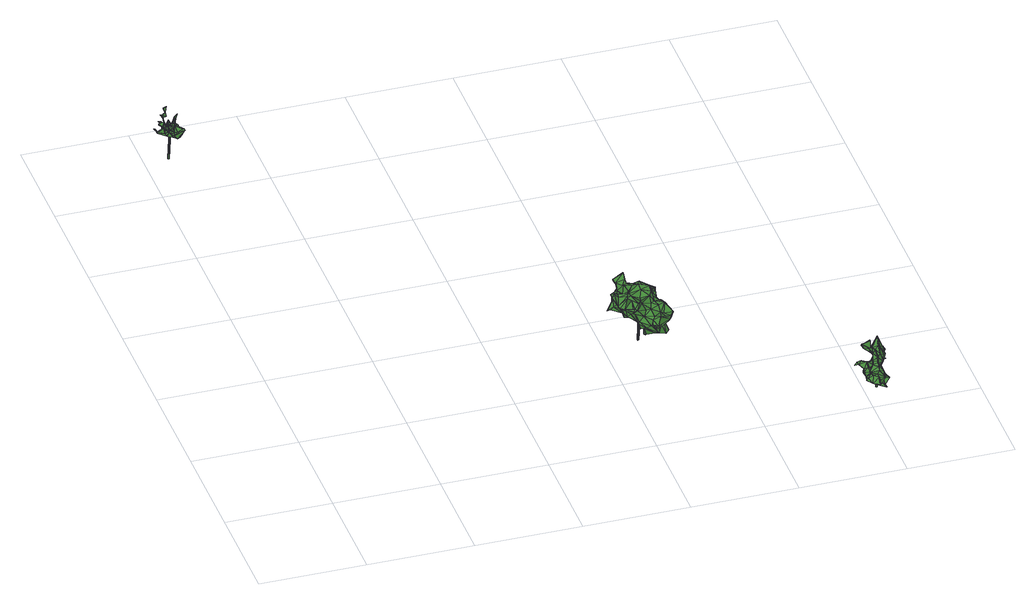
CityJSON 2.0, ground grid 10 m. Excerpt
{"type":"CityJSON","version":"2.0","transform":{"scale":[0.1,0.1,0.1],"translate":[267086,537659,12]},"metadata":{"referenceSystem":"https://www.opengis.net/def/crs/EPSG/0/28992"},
"CityObjects":{
"tree1":{"type":"SolitaryVegetationObject","attributes":{"gtid":585,"crown_width_m":2.34,"crown_median_z":16.23,"crown_r50_m":0.163,"crown_porosity":0.959,"trunk_H_m":3.1,"trunk_DBH_m":0.0563,"trunk_radius_m":0.0282,"trunk_base_height_m":13.13,"original_gtid":"587"},"geometry":[{"type":"MultiSurface","lod":"3","boundaries":[[[0,1,2]],[[3,4,5]],[[6,7,8]],[[9,10,11]],[[12,13,14]],[[15,16,17]],[[18,19,20]],[[21,19,18]],[[22,23,24]],[[22,24,25]],[[26,15,27]],[[28,29,30]],[[28,30,31]],[[21,32,19]],[[15,26,16]],[[33,17,34]],[[24,35,36]],[[37,35,24]],[[38,39,40]],[[10,41,37]],[[9,41,10]],[[42,43,44]],[[45,46,47]],[[46,48,49]],[[4,46,49]],[[11,41,9]],[[50,30,29]],[[51,48,46]],[[52,53,0]],[[51,54,55]],[[45,56,57]],[[37,58,59]],[[34,17,16]],[[60,61,53]],[[62,63,64]],[[45,28,65]],[[2,0,53]],[[34,28,45]],[[7,46,3]],[[33,57,56]],[[66,39,38]],[[51,55,67]],[[67,68,69]],[[18,38,39]],[[36,63,62]],[[20,27,15]],[[70,27,20]],[[45,70,71]],[[72,33,12]],[[33,73,74]],[[3,46,4]],[[25,75,66]],[[23,58,24]],[[38,76,66]],[[34,16,28]],[[29,69,50]],[[4,77,5]],[[32,23,22]],[[6,23,32]],[[39,76,15]],[[3,5,77]],[[7,3,77]],[[51,46,54]],[[46,65,54]],[[78,79,32]],[[43,1,44]],[[74,80,12]],[[45,57,34]],[[45,71,65]],[[6,32,79]],[[70,20,19]],[[81,82,83]],[[18,15,33]],[[18,39,15]],[[84,12,14]],[[69,65,71]],[[29,65,69]],[[41,82,9]],[[36,10,85]],[[18,76,13]],[[76,39,66]],[[33,74,12]],[[46,45,65]],[[66,24,21]],[[13,61,86]],[[73,72,61]],[[59,87,11]],[[88,66,75]],[[36,64,63]],[[80,60,12]],[[26,29,28]],[[16,26,28]],[[10,37,85]],[[76,38,13]],[[13,38,18]],[[53,0,61]],[[36,75,25]],[[8,41,87]],[[7,77,49]],[[40,89,38]],[[75,36,85]],[[79,32,90]],[[90,32,23]],[[78,47,46]],[[0,2,52]],[[53,52,2]],[[78,45,47]],[[81,7,48]],[[17,33,15]],[[13,86,91]],[[74,73,80]],[[70,45,28]],[[62,64,36]],[[28,31,65]],[[33,56,18]],[[25,24,36]],[[78,32,56]],[[92,71,93]],[[67,71,92]],[[33,72,73]],[[49,93,48]],[[51,93,49]],[[51,49,48]],[[93,71,79]],[[83,58,8]],[[76,66,21]],[[90,93,79]],[[67,69,71]],[[90,83,93]],[[24,22,21]],[[94,68,55]],[[50,68,94]],[[30,50,94]],[[69,68,50]],[[59,10,37]],[[22,18,56]],[[22,56,32]],[[15,18,20]],[[90,23,37]],[[70,28,26]],[[55,68,67]],[[56,72,33]],[[95,81,82]],[[92,81,95]],[[1,0,96]],[[76,18,15]],[[21,18,76]],[[37,35,85]],[[37,24,58]],[[32,21,22]],[[35,66,75]],[[35,75,85]],[[59,58,8]],[[43,42,1]],[[66,35,24]],[[1,42,44]],[[8,58,6]],[[81,83,8]],[[23,6,58]],[[6,46,7]],[[48,92,95]],[[67,92,48]],[[8,87,59]],[[60,73,61]],[[60,80,73]],[[31,30,65]],[[12,61,13]],[[12,60,61]],[[34,57,33]],[[0,96,53]],[[8,7,81]],[[46,79,78]],[[11,10,59]],[[91,86,61]],[[49,77,4]],[[76,18,66]],[[66,18,22]],[[66,22,25]],[[6,79,46]],[[26,27,70]],[[95,81,48]],[[65,30,54]],[[48,7,49]],[[72,12,13]],[[65,29,28]],[[45,78,56]],[[11,87,41]],[[71,70,79]],[[81,92,83]],[[93,83,92]],[[48,93,67]],[[67,93,51]],[[79,19,32]],[[70,19,79]],[[23,24,37]],[[94,55,54]],[[94,54,30]],[[90,37,58]],[[8,58,41]],[[36,35,10]],[[37,10,35]],[[83,90,58]],[[41,58,37]],[[61,13,91]],[[61,72,13]],[[97,98,99]],[[97,99,100]],[[99,98,101]],[[99,101,100]],[[100,101,102]],[[101,98,102]],[[102,98,103]],[[98,97,103]],[[103,97,104]],[[103,104,102]],[[104,97,100]],[[104,100,102]]]}]},
"tree2":{"type":"SolitaryVegetationObject","attributes":{"gtid":582,"crown_width_m":4.91,"crown_median_z":17.04,"crown_r50_m":0.258,"crown_porosity":0.921,"trunk_H_m":3.85,"trunk_DBH_m":0.148,"trunk_radius_m":0.074,"trunk_base_height_m":13.19,"original_gtid":"584"},"geometry":[{"type":"Solid","lod":"3","boundaries":[[[[105,106,107]],[[105,108,106]],[[109,110,111]],[[112,110,109]],[[113,114,115]],[[116,117,118]],[[119,120,121]],[[122,123,124]],[[125,126,127]],[[128,129,130]],[[131,132,133]],[[134,135,107]],[[136,137,138]],[[139,134,106]],[[140,114,141]],[[106,142,143]],[[129,144,145]],[[146,147,148]],[[109,149,112]],[[150,151,152]],[[153,154,155]],[[145,130,129]],[[156,121,120]],[[108,142,106]],[[157,158,159]],[[160,161,162]],[[148,147,163]],[[164,123,165]],[[166,167,168]],[[169,170,171]],[[172,114,140]],[[173,174,175]],[[168,167,176]],[[166,177,167]],[[153,177,150]],[[178,179,180]],[[181,182,183]],[[184,182,181]],[[120,185,186]],[[122,187,180]],[[123,122,180]],[[123,180,188]],[[143,189,190]],[[128,191,192]],[[183,193,181]],[[194,171,195]],[[196,119,197]],[[124,198,109]],[[124,109,111]],[[160,162,199]],[[161,185,162]],[[200,201,189]],[[135,134,139]],[[180,187,178]],[[133,154,202]],[[122,203,204]],[[205,206,125]],[[113,141,114]],[[207,208,185]],[[162,185,208]],[[196,209,119]],[[146,148,210]],[[211,212,152]],[[213,198,124]],[[211,152,151]],[[113,214,215]],[[216,215,214]],[[140,196,197]],[[187,217,218]],[[177,176,167]],[[166,168,219]],[[220,221,222]],[[223,149,108]],[[200,142,224]],[[225,209,222]],[[222,209,220]],[[140,220,209]],[[130,226,227]],[[144,192,136]],[[228,144,136]],[[116,118,229]],[[230,137,192]],[[231,125,232]],[[233,234,163]],[[230,234,233]],[[207,185,120]],[[106,134,107]],[[235,236,237]],[[170,169,238]],[[239,237,127]],[[240,189,201]],[[150,241,151]],[[180,165,188]],[[242,174,243]],[[244,151,245]],[[149,223,112]],[[246,159,158]],[[245,166,247]],[[200,189,142]],[[184,181,248]],[[153,249,154]],[[179,221,180]],[[228,250,251]],[[244,245,252]],[[138,137,235]],[[230,235,137]],[[253,242,254]],[[253,174,242]],[[144,128,192]],[[129,128,144]],[[116,255,117]],[[184,250,228]],[[248,250,184]],[[256,255,116]],[[115,172,257]],[[258,257,172]],[[181,169,194]],[[181,194,248]],[[240,259,215]],[[259,260,215]],[[240,215,212]],[[143,142,189]],[[105,261,108]],[[223,108,261]],[[109,198,149]],[[256,116,205]],[[119,229,207]],[[119,207,120]],[[213,124,123]],[[240,262,189]],[[153,176,177]],[[169,193,238]],[[193,263,238]],[[217,203,239]],[[217,204,203]],[[229,225,205]],[[206,205,225]],[[199,118,117]],[[258,202,154]],[[225,222,179]],[[185,227,226]],[[163,147,233]],[[127,210,125]],[[218,239,126]],[[192,137,136]],[[248,194,195]],[[149,224,108]],[[216,212,215]],[[264,123,164]],[[139,105,135]],[[162,118,199]],[[219,157,159]],[[211,151,244]],[[257,258,154]],[[115,257,154]],[[152,265,150]],[[225,229,209]],[[119,209,229]],[[232,163,231]],[[163,234,191]],[[225,179,206]],[[206,179,178]],[[181,193,169]],[[111,263,203]],[[135,105,107]],[[211,262,212]],[[160,199,128]],[[232,148,163]],[[173,243,174]],[[173,133,243]],[[143,158,106]],[[249,153,150]],[[105,175,174]],[[162,208,118]],[[266,189,267]],[[172,140,197]],[[228,251,145]],[[228,145,144]],[[163,191,117]],[[226,251,242]],[[228,136,184]],[[252,262,211]],[[124,111,122]],[[223,171,170]],[[251,250,268]],[[212,262,240]],[[187,218,178]],[[206,178,218]],[[219,269,157]],[[173,269,270]],[[173,175,269]],[[195,171,268]],[[253,261,174]],[[271,193,183]],[[110,112,238]],[[110,238,263]],[[268,250,195]],[[117,191,199]],[[199,191,128]],[[133,202,131]],[[169,171,194]],[[270,155,154]],[[115,214,113]],[[249,214,115]],[[224,142,108]],[[272,120,273]],[[249,150,214]],[[195,250,248]],[[154,249,115]],[[148,232,210]],[[186,273,120]],[[117,231,163]],[[268,171,223]],[[268,254,251]],[[230,191,234]],[[192,191,230]],[[274,133,273]],[[211,244,252]],[[117,275,231]],[[121,132,197]],[[121,197,119]],[[111,203,122]],[[240,201,259]],[[213,259,201]],[[256,275,255]],[[256,205,275]],[[177,151,241]],[[266,158,143]],[[177,241,150]],[[117,255,275]],[[126,239,127]],[[260,259,213]],[[217,239,218]],[[246,267,159]],[[177,166,276]],[[177,276,151]],[[277,132,272]],[[272,132,121]],[[210,232,125]],[[185,226,186]],[[133,132,273]],[[273,132,277]],[[263,111,110]],[[198,224,149]],[[224,198,200]],[[201,198,213]],[[200,198,201]],[[218,125,206]],[[251,226,130]],[[251,130,145]],[[128,161,160]],[[243,274,242]],[[186,274,273]],[[205,116,229]],[[231,275,205]],[[223,170,112]],[[276,166,245]],[[276,245,151]],[[146,210,147]],[[251,254,242]],[[258,131,202]],[[172,115,114]],[[223,261,268]],[[122,204,187]],[[187,204,217]],[[183,182,271]],[[182,278,271]],[[279,237,271]],[[279,271,278]],[[279,278,237]],[[237,278,235]],[[174,261,105]],[[258,197,131]],[[153,155,176]],[[221,280,164]],[[170,238,112]],[[133,274,243]],[[172,197,258]],[[254,261,253]],[[254,268,261]],[[156,120,272]],[[212,216,152]],[[152,214,265]],[[216,214,152]],[[159,267,281]],[[245,247,281]],[[150,265,214]],[[263,271,203]],[[237,203,271]],[[269,175,282]],[[269,282,157]],[[252,281,267]],[[245,281,252]],[[159,281,219]],[[266,190,189]],[[143,190,266]],[[215,141,113]],[[220,140,141]],[[133,270,154]],[[270,133,173]],[[267,158,266]],[[141,260,283]],[[219,281,166]],[[166,281,247]],[[139,284,157]],[[158,157,284]],[[180,221,165]],[[165,221,164]],[[222,221,179]],[[136,182,184]],[[182,235,278]],[[235,182,138]],[[138,182,136]],[[264,213,123]],[[230,236,235]],[[176,155,168]],[[263,193,271]],[[260,141,215]],[[239,203,237]],[[233,147,210]],[[237,236,127]],[[127,236,285]],[[165,123,188]],[[230,233,210]],[[230,210,127]],[[130,227,128]],[[128,227,161]],[[161,227,185]],[[230,127,285]],[[272,273,277]],[[140,209,196]],[[221,220,280]],[[260,280,283]],[[141,283,280]],[[141,280,220]],[[164,280,260]],[[269,219,155]],[[168,155,219]],[[269,155,270]],[[272,121,156]],[[230,285,236]],[[267,189,262]],[[267,262,252]],[[106,158,284]],[[106,284,139]],[[242,274,226]],[[226,274,186]],[[264,260,213]],[[264,164,260]],[[231,205,125]],[[218,126,125]],[[229,208,207]],[[118,208,229]],[[157,282,139]],[[175,105,282]],[[139,282,105]],[[267,246,158]],[[132,131,197]],[[286,287,288]],[[286,288,289]],[[289,288,290]],[[289,290,291]],[[290,288,292]],[[290,292,291]],[[288,287,293]],[[288,293,292]],[[292,293,294]],[[292,294,291]],[[294,293,295]],[[294,295,291]],[[293,287,295]],[[295,287,291]],[[287,286,291]],[[291,286,289]]]]}]},
"tree3":{"type":"SolitaryVegetationObject","attributes":{"gtid":586,"crown_width_m":3.18,"crown_median_z":15.63,"crown_r50_m":0.227,"crown_porosity":0.938,"trunk_H_m":2.63,"trunk_DBH_m":0.0703,"trunk_radius_m":0.0352,"trunk_base_height_m":13,"original_gtid":"588"},"geometry":[{"type":"MultiSurface","lod":"3","boundaries":[[[296,297,298]],[[299,300,301]],[[302,303,297]],[[302,297,304]],[[305,306,307]],[[305,307,308]],[[303,302,309]],[[310,303,309]],[[311,299,312]],[[307,313,308]],[[314,315,316]],[[317,318,310]],[[316,319,320]],[[321,322,323]],[[324,325,326]],[[327,326,325]],[[328,329,330]],[[306,331,332]],[[333,334,335]],[[311,336,337]],[[338,339,340]],[[338,340,341]],[[315,328,329]],[[342,343,344]],[[299,301,312]],[[345,337,346]],[[323,322,347]],[[348,349,350]],[[332,351,352]],[[353,352,354]],[[355,356,357]],[[316,320,358]],[[359,360,361]],[[298,362,334]],[[306,332,363]],[[307,306,363]],[[364,365,366]],[[367,368,326]],[[305,318,306]],[[364,369,370]],[[355,323,371]],[[372,328,315]],[[328,373,374]],[[319,375,309]],[[315,376,316]],[[377,378,372]],[[310,318,379]],[[380,381,382]],[[313,353,383]],[[312,384,385]],[[386,387,344]],[[311,337,388]],[[353,383,352]],[[380,378,382]],[[388,337,348]],[[355,321,323]],[[348,350,389]],[[371,365,364]],[[372,373,328]],[[367,365,347]],[[390,391,392]],[[368,347,393]],[[394,393,390]],[[344,395,342]],[[396,397,398]],[[370,347,356]],[[356,347,357]],[[399,297,400]],[[327,391,390]],[[393,327,390]],[[401,402,403]],[[310,298,303]],[[379,298,310]],[[404,308,313]],[[371,323,365]],[[348,405,349]],[[387,384,406]],[[386,384,387]],[[346,337,336]],[[355,322,321]],[[357,322,355]],[[344,387,406]],[[359,308,369]],[[341,340,344]],[[342,395,343]],[[407,408,296]],[[407,296,409]],[[300,299,410]],[[403,411,396]],[[384,385,406]],[[389,388,396]],[[400,297,296]],[[412,315,413]],[[314,413,315]],[[371,370,356]],[[364,370,371]],[[360,359,366]],[[301,414,312]],[[312,385,336]],[[372,315,412]],[[372,415,416]],[[344,343,341]],[[348,337,345]],[[335,298,375]],[[331,317,417]],[[415,333,335]],[[331,306,317]],[[338,418,405]],[[349,419,382]],[[307,363,313]],[[366,369,364]],[[346,336,385]],[[339,385,384]],[[339,346,385]],[[382,346,414]],[[341,343,395]],[[299,414,301]],[[299,420,414]],[[382,337,350]],[[408,400,296]],[[421,325,324]],[[312,336,311]],[[348,345,405]],[[373,372,416]],[[386,339,384]],[[367,347,368]],[[358,320,422]],[[377,412,397]],[[378,419,382]],[[408,397,399]],[[390,423,394]],[[390,392,423]],[[308,409,305]],[[424,425,318]],[[362,333,360]],[[362,360,426]],[[353,354,383]],[[298,335,334]],[[427,421,381]],[[419,377,397]],[[326,393,368]],[[395,406,340]],[[406,395,344]],[[411,413,314]],[[403,413,411]],[[382,428,346]],[[381,428,382]],[[340,346,428]],[[340,414,346]],[[381,395,428]],[[395,340,428]],[[419,408,407]],[[375,298,429]],[[326,327,393]],[[341,395,428]],[[341,428,418]],[[311,388,420]],[[311,420,299]],[[421,391,325]],[[414,385,312]],[[422,320,430]],[[319,430,320]],[[319,304,430]],[[396,398,403]],[[340,406,385]],[[340,385,414]],[[412,377,372]],[[349,418,382]],[[424,318,362]],[[405,418,349]],[[347,322,357]],[[318,332,331]],[[304,297,399]],[[396,402,403]],[[388,402,396]],[[362,318,429]],[[375,319,431]],[[371,356,355]],[[420,388,389]],[[419,397,408]],[[333,380,360]],[[324,360,380]],[[333,362,334]],[[310,309,429]],[[310,429,318]],[[414,337,382]],[[401,348,402]],[[298,297,303]],[[314,430,399]],[[304,399,430]],[[418,380,382]],[[397,396,432]],[[317,310,417]],[[396,411,432]],[[432,314,399]],[[314,432,411]],[[397,432,399]],[[399,400,408]],[[362,305,409]],[[362,409,296]],[[378,415,372]],[[309,375,429]],[[351,318,425]],[[389,396,348]],[[348,396,402]],[[383,393,347]],[[383,347,433]],[[318,331,417]],[[433,347,434]],[[359,369,366]],[[358,422,316]],[[318,417,310]],[[430,316,422]],[[430,314,316]],[[421,395,381]],[[421,428,395]],[[428,421,418]],[[380,418,421]],[[380,421,324]],[[359,361,308]],[[308,361,409]],[[353,313,363]],[[332,353,363]],[[329,376,315]],[[389,350,420]],[[420,350,414]],[[412,398,397]],[[413,403,398]],[[413,398,412]],[[392,391,423]],[[427,423,391]],[[380,427,381]],[[333,407,360]],[[350,349,382]],[[383,433,313]],[[323,347,365]],[[377,419,378]],[[325,391,327]],[[393,383,354]],[[393,354,352]],[[378,333,415]],[[378,380,333]],[[338,346,339]],[[418,338,341]],[[346,338,345]],[[405,345,338]],[[367,423,435]],[[367,435,365]],[[353,332,352]],[[426,424,351]],[[409,361,360]],[[365,435,366]],[[414,350,337]],[[386,340,339]],[[344,340,386]],[[368,393,425]],[[319,302,304]],[[427,391,421]],[[298,334,296]],[[366,435,427]],[[352,351,425]],[[426,368,424]],[[332,318,351]],[[376,374,431]],[[376,431,319]],[[351,368,425]],[[351,425,426]],[[352,425,393]],[[373,431,374]],[[328,376,329]],[[316,376,319]],[[375,431,335]],[[376,328,374]],[[368,426,361]],[[360,361,426]],[[368,361,360]],[[302,319,309]],[[362,429,298]],[[424,426,425]],[[416,415,335]],[[431,416,335]],[[373,416,431]],[[370,404,347]],[[370,369,404]],[[347,404,434]],[[348,402,388]],[[434,404,313]],[[367,326,423]],[[394,423,326]],[[434,313,433]],[[308,404,369]],[[393,394,326]],[[380,366,427]],[[296,334,362]],[[368,436,424]],[[351,424,436]],[[351,436,368]],[[427,435,423]],[[426,424,362]],[[305,362,318]],[[419,407,333]],[[419,333,380]],[[379,318,362]],[[326,437,324]],[[407,409,360]],[[380,360,366]],[[379,362,298]],[[360,324,437]],[[317,306,318]],[[419,380,382]],[[360,437,368]],[[326,368,437]],[[438,439,440]],[[439,441,442]],[[439,442,440]],[[442,441,440]],[[441,443,440]],[[440,443,438]],[[443,441,439]],[[443,439,438]]]}]}
},
"vertices":[
[18,558,56],[21,560,57],[17,558,56],[29,559,51],[29,558,51],[32,560,53],[26,557,43],[28,560,46],[26,560,43],[28,564,40],[23,564,40],[26,566,44],[16,549,49],[17,552,47],[12,550,52],[19,546,41],[23,543,41],[20,545,45],[18,551,41],[22,550,40],[21,550,40],[20,555,39],[21,556,41],[23,558,40],[21,559,40],[19,558,41],[23,544,41],[22,547,41],[25,545,41],[28,545,37],[35,546,44],[30,548,41],[23,555,41],[20,548,44],[22,546,43],[20,561,38],[19,563,42],[23,561,39],[12,553,42],[12,553,41],[10,555,45],[28,563,40],[20,563,59],[20,563,60],[23,563,61],[26,548,42],[28,554,46],[26,551,42],[32,556,44],[29,557,44],[31,547,38],[29,551,42],[15,555,59],[17,554,56],[35,549,44],[33,550,40],[22,550,41],[22,547,42],[25,560,42],[25,563,42],[18,549,50],[18,555,51],[19,566,44],[16,564,46],[19,565,44],[29,549,42],[18,557,40],[32,553,40],[34,550,38],[31,547,37],[23,549,40],[28,551,40],[20,551,47],[20,549,49],[18,549,49],[18,560,40],[16,553,40],[31,561,48],[25,551,42],[25,554,41],[19,546,52],[31,558,41],[31,561,38],[28,558,39],[12,549,52],[20,562,38],[14,557,48],[25,563,41],[13,559,38],[9,555,45],[27,558,39],[16,558,46],[31,555,39],[28,554,40],[33,549,40],[32,558,41],[21,557,55],[23,554,11],[22,554,11],[23,555,11],[24,554,42],[22,555,11],[23,554,42],[23,553,42],[24,553,42],
[335,152,34],[343,151,29],[335,151,24],[340,160,33],[343,170,46],[339,173,42],[344,173,50],[342,172,35],[347,145,56],[341,147,58],[340,144,54],[322,161,60],[316,168,62],[315,164,62],[324,153,65],[321,153,63],[330,150,58],[344,173,52],[351,167,57],[351,165,49],[327,176,63],[333,176,57],[329,184,58],[312,168,54],[306,165,45],[311,164,49],[327,144,55],[326,146,55],[324,144,54],[337,151,22],[335,149,24],[314,177,43],[315,179,50],[315,181,48],[336,146,26],[340,149,65],[344,148,59],[345,154,37],[346,149,32],[309,167,44],[309,164,46],[326,183,70],[317,184,64],[326,182,70],[346,168,35],[345,130,54],[355,134,47],[355,134,50],[339,135,48],[333,143,48],[338,136,41],[324,156,62],[342,139,31],[348,141,30],[352,138,29],[309,165,62],[309,161,61],[311,161,64],[318,178,64],[346,163,59],[349,165,61],[344,131,41],[341,130,43],[341,132,40],[329,175,36],[336,170,35],[333,170,37],[332,146,60],[328,143,41],[330,149,38],[330,143,35],[338,132,45],[342,129,45],[340,171,62],[341,162,66],[345,171,61],[326,182,37],[321,179,45],[326,187,43],[318,176,40],[313,155,55],[314,153,54],[340,180,60],[351,167,60],[348,149,43],[343,149,40],[317,171,60],[314,174,51],[333,179,40],[325,172,34],[323,169,32],[332,152,62],[330,143,65],[349,165,42],[312,166,63],[343,158,44],[350,156,49],[323,141,54],[336,180,48],[335,176,54],[330,168,65],[333,170,65],[321,155,64],[315,161,60],[334,156,68],[326,179,67],[359,140,49],[359,140,50],[351,163,49],[348,142,50],[353,146,57],[351,143,48],[337,182,58],[336,176,59],[344,134,34],[343,154,66],[346,162,62],[343,160,68],[336,164,33],[345,160,38],[334,162,70],[315,158,50],[314,158,55],[316,167,43],[324,159,64],[320,179,59],[323,174,63],[326,178,66],[317,183,63],[318,178,63],[322,179,49],[327,182,54],[331,181,53],[337,176,40],[335,182,57],[352,149,51],[345,130,53],[321,154,43],[324,152,46],[356,137,47],[354,136,44],[355,141,30],[346,138,42],[321,175,39],[341,137,50],[320,166,40],[319,162,42],[354,140,43],[327,157,42],[323,158,40],[321,167,58],[327,170,58],[336,146,52],[327,143,55],[352,155,54],[351,155,54],[331,155,37],[354,142,46],[338,180,44],[344,162,54],[351,134,50],[346,140,37],[351,141,41],[327,163,35],[334,140,37],[329,143,43],[332,179,41],[326,157,58],[318,151,53],[320,152,50],[324,174,63],[347,133,48],[325,150,51],[323,176,49],[330,173,47],[343,158,60],[348,140,39],[333,143,35],[343,151,56],[341,146,31],[326,179,57],[333,159,12],[332,159,12],[333,160,12],[335,158,50],[335,159,50],[334,158,50],[334,159,50],[332,160,12],[333,159,50],[333,158,50],
[506,20,41],[502,15,37],[510,16,41],[499,40,30],[498,41,32],[502,42,32],[510,14,38],[510,13,39],[509,15,34],[511,22,47],[511,18,51],[509,23,54],[508,26,49],[513,11,39],[510,12,45],[503,37,27],[504,43,30],[507,25,56],[504,13,26],[509,14,23],[510,8,27],[508,14,52],[514,15,47],[515,11,32],[509,7,32],[511,45,50],[511,44,50],[507,43,46],[518,32,40],[518,35,43],[517,33,46],[520,35,47],[515,13,23],[515,10,22],[516,10,22],[509,14,52],[512,18,53],[513,23,36],[510,17,40],[515,16,35],[506,37,29],[508,34,27],[518,34,24],[515,42,28],[516,42,30],[520,40,30],[524,41,31],[524,40,31],[521,43,30],[511,34,24],[512,37,28],[509,37,47],[508,31,25],[510,32,27],[506,34,29],[516,21,50],[514,26,55],[512,24,58],[513,26,55],[502,42,48],[502,39,51],[502,40,51],[508,6,32],[511,32,45],[511,27,41],[510,25,45],[513,20,43],[509,23,55],[508,36,44],[510,38,43],[510,35,42],[511,35,46],[514,30,49],[509,34,46],[508,37,47],[504,41,45],[516,23,27],[520,15,28],[515,17,27],[513,12,39],[512,13,26],[508,23,31],[513,23,34],[511,14,43],[513,29,36],[517,35,37],[511,30,33],[513,30,64],[511,44,28],[511,42,29],[515,48,30],[515,47,31],[501,32,26],[502,31,27],[520,36,48],[523,38,42],[523,39,42],[518,30,52],[519,35,47],[521,39,33],[502,27,25],[505,21,31],[504,19,27],[506,18,31],[502,16,37],[504,25,21],[503,27,23],[503,24,22],[505,31,52],[511,33,24],[516,45,32],[508,21,39],[505,21,35],[507,23,43],[495,38,31],[500,19,26],[508,20,29],[504,16,25],[506,38,33],[516,22,32],[517,19,30],[508,11,48],[518,33,31],[508,26,31],[503,36,27],[517,34,37],[508,6,31],[518,36,43],[514,21,48],[518,22,49],[517,24,45],[516,35,39],[518,36,33],[512,14,43],[510,14,31],[516,13,32],[502,19,28],[513,28,54],[511,29,50],[510,36,42],[512,29,50],[514,32,42],[512,27,36],[513,30,10],[511,27,36],[512,29,10],[512,30,10],[513,29,10]
]}
